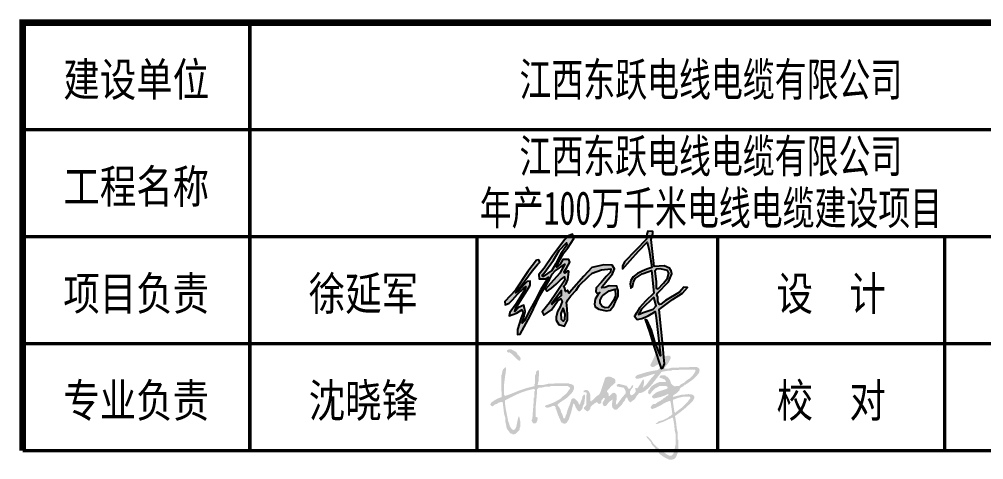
# Model space of a CAD drawing. Extents: x 7651907 to 8255021, y -2490714 to -1144618.
# Drawn here: x 7887392 to 7894608, y -2199228 to -2195935 of the extents above; entities that cross this region are included whole.
import ezdxf
from ezdxf.enums import TextEntityAlignment as Align

# ---------------------------------------------------------------- set-up
doc = ezdxf.new("R2010")
doc.units = 0
doc.header["$LTSCALE"] = 1000
for name, color, linetype in [('0_0_0', 3, 'CONTINUOUS'), ('图框', 4, 'CONTINUOUS'), ('图框文字', 7, 'CONTINUOUS'), ('辅助水', 52, 'CONTINUOUS')]:
    doc.layers.add(name, color=color, linetype=linetype)
doc.styles.add('宋体', font='', dxfattribs={"width": 0.8})
doc.styles.get('宋体').set_extended_font_data('SimSun')

# ---------------------------------------------------------------- blocks, each defined once
blk = doc.blocks.new('新块265985658514')
at = {"layer": '0_0_0'}
h = blk.add_hatch(color=256, dxfattribs=at)
h.paths.add_polyline_path([(91018.2, 35337.3), (91030.9, 35365.4), (91084, 35400.6), (91134, 35418.9), (91153.7, 35424.5), (91155.8, 35402), (91170.6, 35255.3), (91107.9, 35196.9), (91062.2, 35147), (91042.3, 35112.2), (91026.4, 35083.9), (91045.8, 35060), (91080.1, 35066), (91128.9, 35087.8), (91139.8, 35093.8), (91171.2, 35112.7), (91181.1, 35119.7), (91187.6, 35072.4), (91219.9, 34786.4), (91180.6, 34884.8), (91153.8, 34980.2), (91120.5, 35051.8), (91104.5, 35060.3), (91138.9, 34967.7), (91170.2, 34858.8), (91224.5, 34693.7), (91237.4, 34698.7), (91249.8, 34727.5), (91244.8, 34778.3), (91236.9, 34864.3), (91211.5, 35134), (91310.6, 35207.9), (91384.2, 35256.1), (91422.5, 35298.4), (91395.1, 35301.9), (91361.3, 35263.6), (91258.4, 35202.5), (91223.5, 35175.1), (91212.6, 35170.6), (91199.7, 35194.5), (91200.7, 35225.8), (91193.7, 35244.7), (91198.7, 35256.6), (91280.2, 35342.1), (91304.5, 35400.9), (91299.1, 35422.8), (91286.6, 35444.2), (91247.8, 35459.6), (91172.2, 35454.6), (91151.3, 35658.2), (91161.8, 35699.5), (91163.3, 35717.4), (91125.4, 35720.8), (91119, 35697.5), (91115, 35659.2), (90951.8, 35489.5), (90935, 35457.6), (90937, 35436.3), (90994.2, 35500.6), (91056.4, 35571.3), (91121.4, 35637.8), (91136.4, 35576.3), (91154.3, 35449.2), (91117.5, 35436.6), (91083.7, 35421.9), (91048.5, 35402.5), (91016.5, 35379.3), (90999.6, 35351.4), (90993.2, 35323.6), (90999.2, 35293), (91010.1, 35303.5)])
h.paths.add_polyline_path([(91178.8, 35419.7), (91190.9, 35436.4), (91218.5, 35438), (91272.5, 35425.2), (91282.9, 35406.5), (91272.8, 35368.5), (91243.3, 35330.4), (91202.1, 35288.9), (91188.9, 35294.3), (91187.4, 35343.6)], flags=16)
h.paths.add_polyline_path([(91170.3, 35226.5), (91187.6, 35162.1), (91164.3, 35135.3), (91089.9, 35110.7), (91055.3, 35095.6), (91079.1, 35136.2)], flags=16)
h = blk.add_hatch(color=256, dxfattribs=at)
h.paths.add_polyline_path([(90588.5, 35278), (90611.8, 35312.4), (90681.5, 35380.2), (90709.1, 35405.9), (90778.2, 35431.6), (90849.7, 35437.7), (90847.3, 35414.4), (90814.3, 35379.6), (90776.3, 35335), (90738.4, 35295.2), (90736, 35268.3), (90748.8, 35253.7), (90765.9, 35261.6), (90748.8, 35239.6), (90731.7, 35211.5), (90726.8, 35173.6), (90731.1, 35153.4), (90759.2, 35136.3), (90814.9, 35123.9), (90844.3, 35129.4), (90872.4, 35164.9), (90884.6, 35193.6), (90904.8, 35233.9), (90904.2, 35274.9), (90896.2, 35296.3), (90892.6, 35309.7), (90836.9, 35312.2), (90803.3, 35298.7), (90782.5, 35295.7), (90784.3, 35306.7), (90799.6, 35324.4), (90862, 35401.8), (90876.7, 35439.1), (90858.3, 35466), (90795.9, 35469), (90707.3, 35448.2), (90646.1, 35382.8), (90554.9, 35279.3), (90535.9, 35256.1), (90523.7, 35278.1), (90509.6, 35268.3), (90503.5, 35294.6), (90494.9, 35305.6), (90511.4, 35323.9), (90527.9, 35359.4), (90534.7, 35415), (90530.4, 35424.2), (90501, 35404.6), (90498.6, 35415), (90518.2, 35444.3), (90541.9, 35488.6), (90534, 35508.8), (90489.3, 35507.6), (90469.7, 35472.7), (90442.2, 35450.1), (90457.5, 35484.3), (90496, 35558.3), (90527.8, 35594.4), (90570.7, 35665.3), (90560.9, 35698.3), (90532.1, 35686.1), (90503.4, 35657.9), (90449.6, 35586.4), (90412.9, 35536.3), (90349.9, 35444), (90310.7, 35396.9), (90312.6, 35364.5), (90359.7, 35363.3), (90381.7, 35375.5), (90324.8, 35283.4), (90282.3, 35202.4), (90233.3, 35110.9), (90202.5, 35048.7), (90185.8, 35030.8), (90194.5, 35063.7), (90208.8, 35120.1), (90198.4, 35165.8), (90157.1, 35149), (90129.4, 35119.8), (90136.2, 35142.2), (90223.6, 35279), (90245.2, 35316.8), (90246.4, 35345.1), (90221.8, 35343.9), (90200.7, 35319.8), (90166.4, 35280.8), (90134.5, 35259.1), (90176.6, 35310.8), (90261.3, 35423.3), (90299.1, 35469.9), (90316.5, 35489), (90309.2, 35504.3), (90293, 35503), (90227.1, 35417.3), (90135.8, 35279.5), (90055.5, 35194.4), (90056.9, 35168.8), (90087.3, 35181.3), (90113.6, 35206.9), (90150.3, 35247.7), (90192.5, 35289.2), (90211.9, 35305.1), (90202.2, 35278.8), (90141.3, 35177.1), (90092.1, 35111.9), (90088.7, 35087), (90142.6, 35107.1), (90183.5, 35131.3), (90192.5, 35109.8), (90177.9, 35072.5), (90150.9, 34985.3), (90151.6, 34947.3), (90171, 34950.8), (90245.8, 35085.6), (90317, 35237.8), (90389.1, 35357.7), (90409.2, 35397.2), (90432.1, 35423.4), (90505.4, 35472.6), (90467.4, 35405.5), (90396.1, 35328), (90360.8, 35286.5), (90371.2, 35271.3), (90403.7, 35294.1), (90439, 35324.5), (90471.5, 35356.4), (90503.3, 35377.1), (90504, 35353.6), (90390.5, 35182.7), (90335.9, 35116.8), (90348.3, 35091.9), (90403.7, 35132.1), (90450.8, 35195.7), (90475.7, 35213), (90484, 35194.3), (90470.8, 35154.9), (90450.8, 35120.3), (90440.4, 35076), (90439, 35054.6), (90459.1, 35022.8), (90501.3, 35008.2), (90523.4, 35053.2), (90524.8, 35099.5), (90520.7, 35170.1), (90515.8, 35184.6), (90526.9, 35206.8), (90548.3, 35235.1)])
h.paths.add_polyline_path([(90478.6, 35239.6), (90454, 35217.6), (90410.7, 35173.8), (90409.3, 35172.4), (90404.1, 35177.6), (90430.4, 35208), (90480.6, 35275)], flags=16)
h.paths.add_polyline_path([(90493.3, 35147.1), (90506.3, 35098), (90504.3, 35062.9), (90493.3, 35047.8), (90478.2, 35061.2), (90474.4, 35104.7)], flags=16)
h.paths.add_polyline_path([(90342.9, 35380.2), (90335.7, 35385.6), (90342.7, 35398.7), (90347.3, 35403.8), (90418.6, 35501.9), (90462.9, 35575.8), (90517.4, 35632.1), (90520.4, 35616.1), (90473.6, 35549.9), (90434, 35472.5), (90407.4, 35424.6)], flags=16)
h.paths.add_polyline_path([(90770.1, 35202.6), (90783.1, 35233.9), (90788.1, 35238), (90835.6, 35274.7), (90881.4, 35286.1), (90883, 35237.4), (90869.1, 35200.4), (90844.7, 35162.8), (90831.1, 35150.2), (90807.1, 35147), (90783.1, 35157.4), (90767.9, 35178.3)], flags=16)
for points in [[(90937, 35436.3), (90994.2, 35500.6), (91056.4, 35571.3), (91121.4, 35637.8), (91136.4, 35576.3), (91154.3, 35449.2), (91117.5, 35436.6), (91083.7, 35421.9), (91048.5, 35402.5), (91016.5, 35379.3), (90999.6, 35351.4), (90993.2, 35323.6), (90999.2, 35293), (91010.1, 35303.5), (91018.2, 35337.3), (91030.9, 35365.4), (91084, 35400.6), (91134, 35418.9), (91153.7, 35424.5), (91155.8, 35402), (91170.6, 35255.3), (91107.9, 35196.9), (91062.2, 35147), (91042.3, 35112.2), (91026.4, 35083.9), (91045.8, 35060), (91080.1, 35066), (91128.9, 35087.8), (91139.8, 35093.8), (91171.2, 35112.7), (91181.1, 35119.7), (91187.6, 35072.4), (91219.9, 34786.4), (91180.6, 34884.8), (91153.8, 34980.2), (91120.5, 35051.8), (91104.5, 35060.3), (91138.9, 34967.7), (91170.2, 34858.8), (91224.5, 34693.7), (91237.4, 34698.7), (91249.8, 34727.5), (91244.8, 34778.3), (91236.9, 34864.3), (91211.5, 35134), (91310.6, 35207.9), (91384.2, 35256.1), (91422.5, 35298.4), (91395.1, 35301.9), (91361.3, 35263.6), (91258.4, 35202.5), (91223.5, 35175.1), (91212.6, 35170.6), (91199.7, 35194.5), (91200.7, 35225.8), (91193.7, 35244.7), (91198.7, 35256.6), (91280.2, 35342.1), (91304.5, 35400.9), (91299.1, 35422.8), (91286.6, 35444.2), (91247.8, 35459.6), (91172.2, 35454.6), (91151.3, 35658.2), (91161.8, 35699.5), (91163.3, 35717.4), (91125.4, 35720.8), (91119, 35697.5), (91115, 35659.2), (90951.8, 35489.5), (90935, 35457.6), (90937, 35436.3)], [(90293, 35503), (90227.1, 35417.3), (90135.8, 35279.5), (90055.5, 35194.4), (90056.9, 35168.8), (90087.3, 35181.3), (90113.6, 35206.9), (90150.3, 35247.7), (90192.5, 35289.2), (90211.9, 35305.1), (90202.2, 35278.8), (90141.3, 35177.1), (90092.1, 35111.9), (90088.7, 35087), (90142.6, 35107.1), (90183.5, 35131.3), (90192.5, 35109.8), (90177.9, 35072.5), (90150.9, 34985.3), (90151.6, 34947.3), (90171, 34950.8), (90245.8, 35085.6), (90317, 35237.8), (90389.1, 35357.7), (90409.2, 35397.2), (90432.1, 35423.4), (90505.4, 35472.6), (90467.4, 35405.5), (90396.1, 35328), (90360.8, 35286.5), (90371.2, 35271.3), (90403.7, 35294.1), (90439, 35324.5), (90471.5, 35356.4), (90503.3, 35377.1), (90504, 35353.6), (90390.5, 35182.7), (90335.9, 35116.8), (90348.3, 35091.9), (90403.7, 35132.1), (90450.8, 35195.7), (90475.7, 35213), (90484, 35194.3), (90470.8, 35154.9), (90450.8, 35120.3), (90440.4, 35076), (90439, 35054.6), (90459.1, 35022.8), (90501.3, 35008.2), (90523.4, 35053.2), (90524.8, 35099.5), (90520.7, 35170.1), (90515.8, 35184.6), (90526.9, 35206.8), (90548.3, 35235.1), (90588.5, 35278), (90611.8, 35312.4), (90681.5, 35380.2), (90709.1, 35405.9), (90778.2, 35431.6), (90849.7, 35437.7), (90847.3, 35414.4), (90814.3, 35379.6), (90776.3, 35335), (90738.4, 35295.2), (90736, 35268.3), (90748.8, 35253.7), (90765.9, 35261.6), (90748.8, 35239.6), (90731.7, 35211.5), (90726.8, 35173.6), (90731.1, 35153.4), (90759.2, 35136.3), (90814.9, 35123.9), (90844.3, 35129.4), (90872.4, 35164.9), (90884.6, 35193.6), (90904.8, 35233.9), (90904.2, 35274.9), (90896.2, 35296.3), (90892.6, 35309.7), (90836.9, 35312.2), (90803.3, 35298.7), (90782.5, 35295.7), (90784.3, 35306.7), (90799.6, 35324.4), (90862, 35401.8), (90876.7, 35439.1), (90858.3, 35466), (90795.9, 35469), (90707.3, 35448.2), (90646.1, 35382.8), (90554.9, 35279.3), (90535.9, 35256.1), (90523.7, 35278.1), (90509.6, 35268.3), (90503.5, 35294.6), (90494.9, 35305.6), (90511.4, 35323.9), (90527.9, 35359.4), (90534.7, 35415), (90530.4, 35424.2), (90501, 35404.6), (90498.6, 35415), (90518.2, 35444.3), (90541.9, 35488.6), (90534, 35508.8), (90489.3, 35507.6), (90469.7, 35472.7), (90442.2, 35450.1), (90457.5, 35484.3), (90496, 35558.3), (90527.8, 35594.4), (90570.7, 35665.3), (90560.9, 35698.3), (90532.1, 35686.1), (90503.4, 35657.9), (90449.6, 35586.4), (90412.9, 35536.3), (90349.9, 35444), (90310.7, 35396.9), (90312.6, 35364.5), (90359.7, 35363.3), (90381.7, 35375.5), (90324.8, 35283.4), (90282.3, 35202.4), (90233.3, 35110.9), (90202.5, 35048.7), (90185.8, 35030.8), (90194.5, 35063.7), (90208.8, 35120.1), (90198.4, 35165.8), (90157.1, 35149), (90129.4, 35119.8), (90136.2, 35142.2), (90223.6, 35279), (90245.2, 35316.8), (90246.4, 35345.1), (90221.8, 35343.9), (90200.7, 35319.8), (90166.4, 35280.8), (90134.5, 35259.1), (90176.6, 35310.8), (90261.3, 35423.3), (90299.1, 35469.9), (90316.5, 35489), (90309.2, 35504.3), (90293, 35503)], [(90347.3, 35403.8), (90418.6, 35501.9), (90462.9, 35575.8), (90517.4, 35632.1), (90520.4, 35616.1), (90473.6, 35549.9), (90434, 35472.5), (90407.4, 35424.6), (90342.9, 35380.2), (90335.7, 35385.6), (90342.7, 35398.7), (90347.3, 35403.8)], [(91202.1, 35288.9), (91243.3, 35330.4), (91272.8, 35368.5), (91282.9, 35406.5), (91272.5, 35425.2), (91218.5, 35438), (91190.9, 35436.4), (91178.8, 35419.7), (91187.4, 35343.6), (91188.9, 35294.3), (91202.1, 35288.9)], [(90410.7, 35173.8), (90454, 35217.6), (90478.6, 35239.6), (90480.6, 35275), (90430.4, 35208), (90404.1, 35177.6), (90409.3, 35172.4), (90410.7, 35173.8)], [(90788.1, 35238), (90835.6, 35274.7), (90881.4, 35286.1), (90883, 35237.4), (90869.1, 35200.4), (90844.7, 35162.8), (90831.1, 35150.2), (90807.1, 35147), (90783.1, 35157.4), (90767.9, 35178.3), (90770.1, 35202.6), (90783.1, 35233.9), (90788.1, 35238)], [(91170.3, 35226.5), (91079.1, 35136.2), (91055.3, 35095.6), (91089.9, 35110.7), (91164.3, 35135.3), (91187.6, 35162.1), (91170.3, 35226.5)], [(90493.3, 35147.1), (90474.4, 35104.7), (90478.2, 35061.2), (90493.3, 35047.8), (90504.3, 35062.9), (90506.3, 35098), (90493.3, 35147.1)]]:
    blk.add_lwpolyline(points, dxfattribs=at)
blk = doc.blocks.new('65da65sd56ad56asd56')
at = {"layer": '0_0_0'}
h = blk.add_hatch(color=256, dxfattribs=at)
h.paths.add_polyline_path([(8438448.7, -738542.4), (8438449, -738539.7), (8438449.7, -738534.4), (8438452.3, -738513.1), (8438453.7, -738502.4), (8438456.3, -738481.1), (8438460.9, -738456), (8438462.2, -738443.2), (8438463, -738417.7), (8438461.5, -738414.7), (8438457.2, -738413.8), (8438454.7, -738416), (8438442.8, -738427.8), (8438438.2, -738436.4), (8438434.7, -738452.7), (8438434, -738461.8), (8438432.5, -738466.5), (8438428, -738474.4), (8438428, -738522.4), (8438428, -738546.4), (8438428, -738594.4), (8438429.3, -738594.4), (8438431.3, -738594.4), (8438431.3, -738611.1), (8438431.3, -738619.4), (8438431.3, -738636.1), (8438399.1, -738648.8), (8438383.5, -738657), (8438354.6, -738676.1), (8438353.1, -738680.1), (8438351.5, -738682.1), (8438348, -738684.4), (8438346.4, -738691.1), (8438347.3, -738695.6), (8438351.3, -738701.1), (8438357.1, -738704.5), (8438361.6, -738705), (8438368, -738702.8), (8438377, -738694.6), (8438382.9, -738691.3), (8438394.6, -738687.8), (8438409, -738678.6), (8438417.7, -738675.3), (8438434.7, -738672.8), (8438436, -738673.5), (8438437.8, -738672.6), (8438438, -738671.1), (8438438.7, -738676.4), (8438439, -738679.1), (8438439.7, -738684.4), (8438442.3, -738705.8), (8438443.7, -738716.4), (8438446.3, -738737.8), (8438448.5, -738759.5), (8438450.9, -738770.5), (8438458, -738791.1), (8438457.9, -738814), (8438459.3, -738825.6), (8438464.7, -738847.8), (8438467.6, -738866.4), (8438471.7, -738876.1), (8438483, -738891.1), (8438489.5, -738899.9), (8438493.2, -738904), (8438501.3, -738911.2), (8438504.9, -738908.8), (8438509.9, -738910.5), (8438511.3, -738914.5), (8438522.2, -738915.3), (8438528.2, -738914.1), (8438538, -738909.5), (8438549, -738898.5), (8438554.4, -738892.8), (8438564.7, -738881.1), (8438564.3, -738871.4), (8438565.9, -738865.9), (8438571.4, -738857.8), (8438571.4, -738845.1), (8438571.4, -738838.8), (8438571.4, -738826.1), (8438570.7, -738822.8), (8438570.4, -738821.1), (8438569.7, -738817.8), (8438567.7, -738807.8), (8438566.7, -738802.8), (8438564.7, -738792.8), (8438564, -738789.5), (8438563.7, -738787.8), (8438563, -738784.5), (8438560.3, -738784.5), (8438559, -738784.5), (8438556.3, -738784.5), (8438553.7, -738795.1), (8438552.3, -738800.5), (8438549.7, -738811.1), (8438547, -738824.5), (8438545.7, -738831.1), (8438543, -738844.5), (8438540.1, -738858.5), (8438537.3, -738865.6), (8438529.7, -738877.8), (8438523.4, -738881.6), (8438518.2, -738882.1), (8438511.3, -738879.5), (8438497.4, -738864.4), (8438491.8, -738854.3), (8438486.3, -738834.5), (8438481.4, -738821.5), (8438479.3, -738814.7), (8438476.3, -738801.1), (8438472.3, -738781.1), (8438470.3, -738771.1), (8438466.3, -738751.1), (8438459.6, -738715.4), (8438457.2, -738697.3), (8438454.7, -738661.1), (8438456.1, -738661.3), (8438457.3, -738660.7), (8438458, -738659.4), (8438484.7, -738646.1), (8438498, -738639.4), (8438524.7, -738626.1), (8438565, -738607.7), (8438585.8, -738599.6), (8438628, -738586.1), (8438644, -738582.1), (8438652, -738580.1), (8438668, -738576.1), (8438672.8, -738576.1), (8438676.2, -738578.3), (8438678, -738582.7), (8438680.3, -738587), (8438678.9, -738592), (8438674.7, -738594.4), (8438674.7, -738613.1), (8438674.7, -738622.4), (8438674.7, -738641.1), (8438673.4, -738641.1), (8438671.4, -738641.1), (8438671.4, -738647.1), (8438671.4, -738650.1), (8438671.4, -738656.1), (8438670.7, -738664.8), (8438670.4, -738669.1), (8438669.7, -738677.8), (8438667, -738712.4), (8438665.7, -738729.8), (8438663, -738764.5), (8438662.4, -738773.1), (8438662, -738777.5), (8438661.4, -738786.1), (8438661.4, -738792.1), (8438661.4, -738795.1), (8438661.4, -738801.1), (8438656.1, -738807.2), (8438655.6, -738814.3), (8438659.7, -738821.1), (8438662.7, -738827.1), (8438664.8, -738829.9), (8438669.7, -738834.5), (8438677.2, -738834.2), (8438681, -738833.5), (8438688, -738831.1), (8438696.2, -738816.6), (8438698.7, -738807.8), (8438699.7, -738791.1), (8438694.1, -738787.8), (8438691, -738786.4), (8438684.7, -738784.5), (8438684.7, -738749.8), (8438684.7, -738732.4), (8438684.7, -738697.8), (8438686, -738697.8), (8438688, -738697.8), (8438688, -738691.8), (8438688, -738688.8), (8438688, -738682.8), (8438688.7, -738675.4), (8438689, -738671.8), (8438689.7, -738664.4), (8438692.4, -738635.1), (8438693.7, -738620.4), (8438696.4, -738591.1), (8438694.8, -738583.6), (8438696.2, -738578.3), (8438701.4, -738572.7), (8438703.4, -738570.7), (8438704.4, -738569.7), (8438706.4, -738567.7), (8438728.7, -738566), (8438739.9, -738564), (8438761.4, -738557.7), (8438774.7, -738557.7), (8438781.4, -738557.7), (8438794.7, -738557.7), (8438794.7, -738556.4), (8438794.7, -738554.4), (8438846.7, -738554.4), (8438872.8, -738554.4), (8438924.8, -738554.4), (8438931.7, -738558.7), (8438935.1, -738561), (8438941.4, -738566.1), (8438941.9, -738573.2), (8438940.1, -738577.9), (8438934.8, -738582.7), (8438920.4, -738603.8), (8438911.4, -738613.6), (8438891.4, -738629.4), (8438881.8, -738637.8), (8438877.1, -738642.1), (8438868.1, -738651.1), (8438830.9, -738671.9), (8438811.3, -738681), (8438771.4, -738696.1), (8438763.8, -738697.8), (8438759.8, -738700.2), (8438754.7, -738706.1), (8438758.1, -738709.4), (8438759.7, -738711.1), (8438763.1, -738714.4), (8438777.2, -738715.2), (8438784.7, -738714.1), (8438798.1, -738709.4), (8438808.9, -738703.7), (8438815.8, -738702.2), (8438828.1, -738702.8), (8438829.9, -738706.6), (8438831.4, -738708.5), (8438834.7, -738711.1), (8438834.2, -738719.3), (8438835.4, -738724.1), (8438839.7, -738731.1), (8438845.1, -738747.1), (8438847.7, -738755.1), (8438853.1, -738771.1), (8438862.9, -738793.9), (8438867.9, -738805.2), (8438878.1, -738827.8), (8438882.5, -738827), (8438886.1, -738828.8), (8438888.1, -738832.8), (8438898.4, -738835.5), (8438904.8, -738835.1), (8438914.8, -738831.1), (8438929.3, -738810.4), (8438935.3, -738798.6), (8438943.1, -738774.5), (8438945.8, -738766.5), (8438947.1, -738762.5), (8438949.8, -738754.5), (8438955.8, -738730.4), (8438958.8, -738718.4), (8438964.8, -738694.4), (8438965.4, -738691.8), (8438965.8, -738690.4), (8438966.4, -738687.8), (8438970.5, -738686.5), (8438974, -738687.7), (8438976.4, -738691.1), (8438984.3, -738712.4), (8438989.9, -738722.7), (8439003.1, -738741.1), (8439010.9, -738743.3), (8439016.4, -738742.4), (8439023.1, -738737.8), (8439027.4, -738732.2), (8439029.8, -738729.5), (8439034.8, -738724.4), (8439037.4, -738709.1), (8439040.3, -738701.2), (8439048.1, -738687.8), (8439052, -738662.6), (8439053.3, -738649.9), (8439054.8, -738624.4), (8439052.4, -738620.9), (8439050.4, -738619.4), (8439046.5, -738617.8), (8439042.1, -738623.4), (8439039.8, -738626.1), (8439034.8, -738631.1), (8439033.2, -738645.6), (8439031.1, -738653), (8439024.8, -738666.1), (8439021.5, -738676.1), (8439019.8, -738681.1), (8439016.5, -738691.1), (8439013.1, -738692.5), (8439009.6, -738691.1), (8439008.1, -738687.8), (8439002.1, -738673.2), (8438996.9, -738666.2), (8438984.8, -738656.1), (8438981.4, -738652.8), (8438979.8, -738651.1), (8438976.4, -738647.8), (8438968.6, -738645.6), (8438963.1, -738646.5), (8438956.4, -738651.1), (8438955.1, -738652.4), (8438953.1, -738654.4), (8438947.8, -738670.4), (8438945.1, -738678.4), (8438939.8, -738694.4), (8438928, -738722.4), (8438923, -738736.9), (8438914.8, -738766.1), (8438909.6, -738777), (8438907.6, -738782.8), (8438904.8, -738794.5), (8438899.4, -738795.5), (8438895.7, -738794.6), (8438891.4, -738791.1), (8438887.8, -738774.4), (8438884.7, -738766.1), (8438876.4, -738751.1), (8438870.8, -738729.5), (8438865.4, -738718.6), (8438851.4, -738701.1), (8438849.9, -738695.1), (8438850.9, -738690.9), (8438854.7, -738686.1), (8438861.1, -738682.9), (8438864.1, -738680.3), (8438868.1, -738674.4), (8438872.5, -738675.2), (8438876.1, -738673.4), (8438878.1, -738669.4), (8438906.4, -738652), (8438919.8, -738641.4), (8438943.1, -738617.8), (8438957.2, -738604.1), (8438963.2, -738595.5), (8438971.4, -738577.7), (8438972.3, -738565.7), (8438971.6, -738559.3), (8438968.1, -738547.7), (8438960.1, -738543.8), (8438956.1, -738541.8), (8438948.1, -738537.7), (8438943, -738539.8), (8438938.3, -738538.6), (8438934.8, -738534.4), (8438890.8, -738534.4), (8438868.8, -738534.4), (8438824.7, -738534.4), (8438824.7, -738535.7), (8438824.7, -738537.7), (8438806.1, -738537.7), (8438796.7, -738537.7), (8438778.1, -738537.7), (8438749.3, -738544.8), (8438734.3, -738546.9), (8438704.7, -738547.7), (8438701.4, -738545.4), (8438700.7, -738541), (8438703, -738537.7), (8438703.1, -738528.2), (8438704.2, -738523.1), (8438708, -738514.4), (8438708, -738501.1), (8438708, -738494.4), (8438708, -738481.1), (8438709.4, -738481.1), (8438711.4, -738481.1), (8438711.4, -738465.1), (8438711.4, -738457.1), (8438711.4, -738441), (8438706.3, -738436.7), (8438700.5, -738436.1), (8438694.7, -738439.4), (8438692.4, -738444.4), (8438688, -738447.7), (8438688.3, -738458.7), (8438686.8, -738464.8), (8438681.4, -738474.4), (8438681.4, -738498.4), (8438681.4, -738510.4), (8438681.4, -738534.4), (8438676.6, -738541), (8438675.7, -738546.6), (8438678, -738554.4), (8438654, -738560.4), (8438642, -738563.4), (8438618, -738569.4), (8438598, -738576.1), (8438588, -738579.4), (8438568, -738586.1), (8438537.4, -738598.2), (8438522, -738604.2), (8438491.3, -738616.1), (8438477.3, -738620.8), (8438470.3, -738623.1), (8438456.3, -738627.8), (8438454.3, -738628.4), (8438453.3, -738628.8), (8438451.3, -738629.4), (8438453.6, -738625.1), (8438452.2, -738620.2), (8438448, -738617.8), (8438448, -738589.7), (8438448, -738575.7), (8438448, -738547.7)])
h.paths.add_polyline_path([(8438545.9, -738308.4), (8438540.9, -738302.3), (8438529.7, -738294.3), (8438519.5, -738289.3), (8438514.5, -738286.7), (8438504.7, -738281), (8438493.5, -738278.9), (8438486.8, -738279.7), (8438476.3, -738284.3), (8438472, -738287), (8438470.3, -738291), (8438471.3, -738296), (8438474.7, -738299.3), (8438476.3, -738301), (8438479.7, -738304.3), (8438486.2, -738302.5), (8438491, -738303.5), (8438496.3, -738307.7), (8438498.9, -738310.6), (8438500.9, -738311.8), (8438504.7, -738312.7), (8438520.7, -738328.7), (8438528.7, -738336.7), (8438544.7, -738352.7), (8438546.7, -738354.5), (8438548.7, -738355), (8438551.3, -738354.4), (8438551.3, -738357), (8438551.3, -738358.4), (8438551.3, -738361), (8438553.9, -738359.5), (8438557.7, -738361.4), (8438558, -738364.4), (8438563.4, -738365.4), (8438567.1, -738364.5), (8438571.4, -738361), (8438572, -738350.3), (8438571.3, -738344.6), (8438568, -738334.4), (8438565.3, -738333), (8438564, -738332.4), (8438561.3, -738331), (8438561.3, -738328.4), (8438561.3, -738327), (8438561.3, -738324.4), (8438557.2, -738324.8), (8438554.4, -738323.9), (8438551.3, -738321)])
h.paths.add_polyline_path([(8439193.2, -738644.4), (8439197.2, -738644.4), (8439199.2, -738644.4), (8439203.2, -738644.4), (8439198.8, -738657.1), (8439195.7, -738663.4), (8439188.2, -738674.4), (8439186.3, -738684.4), (8439187.1, -738690.3), (8439191.5, -738699.4), (8439193.5, -738701.4), (8439194.5, -738702.4), (8439196.5, -738704.4), (8439204.1, -738704.9), (8439208.5, -738703.7), (8439214.8, -738699.4), (8439229.1, -738679.5), (8439238.2, -738670.3), (8439258.2, -738656.1), (8439260.2, -738656.6), (8439261.2, -738659.5), (8439259.8, -738661.1), (8439257.2, -738682.3), (8439256.9, -738693.1), (8439258.2, -738714.4), (8439264.8, -738721.1), (8439268.2, -738724.4), (8439274.8, -738731.1), (8439283.6, -738731.9), (8439288.4, -738731.1), (8439296.5, -738727.8), (8439309.9, -738714.4), (8439316.5, -738707.8), (8439329.9, -738694.4), (8439336.8, -738681.4), (8439341.3, -738675.2), (8439351.5, -738664.4), (8439354.9, -738654.5), (8439357.3, -738649.7), (8439363.2, -738641.1), (8439366.5, -738639.7), (8439370.1, -738641.1), (8439371.5, -738644.4), (8439376.4, -738657.6), (8439380.4, -738664.1), (8439389.9, -738674.4), (8439394.8, -738675.6), (8439399, -738673.8), (8439401.5, -738669.4), (8439414.6, -738661.6), (8439420.8, -738656.8), (8439431.5, -738646.1), (8439438.4, -738632.4), (8439442.9, -738625.8), (8439453.2, -738614.4), (8439455.3, -738612.7), (8439455.9, -738610.3), (8439454.9, -738607.8), (8439475.1, -738604.7), (8439485.4, -738601.1), (8439503.2, -738591.1), (8439530, -738568.7), (8439542.5, -738556.2), (8439564.9, -738529.4), (8439590.1, -738496.6), (8439602.8, -738480.3), (8439628.3, -738447.7), (8439632.3, -738447), (8439634.3, -738446.7), (8439638.3, -738446), (8439654.3, -738443.4), (8439662.3, -738442), (8439678.3, -738439.4), (8439690.4, -738440.1), (8439697, -738439), (8439708.3, -738434.4), (8439728.3, -738434.4), (8439738.3, -738434.4), (8439758.3, -738434.4), (8439758.3, -738433), (8439758.3, -738431), (8439804.3, -738431), (8439827.3, -738431), (8439873.3, -738431), (8439878.9, -738433.2), (8439881.6, -738438.6), (8439880, -738444.4), (8439865.7, -738467.9), (8439856.7, -738478.9), (8439836.6, -738497.7), (8439818.7, -738509.2), (8439810.1, -738516), (8439795, -738531.1), (8439790.6, -738530.3), (8439787, -738532.1), (8439785, -738536.1), (8439773.1, -738541.4), (8439767.5, -738545.3), (8439758.3, -738554.4), (8439744.9, -738554.3), (8439738.2, -738554.6), (8439724.9, -738556.1), (8439712.9, -738549.4), (8439707.2, -738544.8), (8439698.3, -738534.4), (8439691.5, -738513.4), (8439685.8, -738503), (8439671.6, -738486.1), (8439664, -738483.1), (8439660.3, -738480.5), (8439654.9, -738474.4), (8439642.3, -738474.4), (8439635.9, -738474.4), (8439623.3, -738474.4), (8439616.2, -738478.4), (8439613, -738483), (8439611.6, -738491.1), (8439627.9, -738496.3), (8439635.9, -738499.3), (8439651.6, -738506.1), (8439655.4, -738511.8), (8439657.1, -738514.8), (8439659.9, -738521.1), (8439658.6, -738521.8), (8439658.1, -738522.9), (8439658.3, -738524.4), (8439639.6, -738524.4), (8439630.3, -738524.4), (8439611.6, -738524.4), (8439597.8, -738529.4), (8439591.1, -738532.4), (8439578.2, -738539.4), (8439561.8, -738548.8), (8439554, -738555.1), (8439541.6, -738569.4), (8439538.4, -738577.9), (8439535.3, -738582.1), (8439528.2, -738587.7), (8439528.2, -738594.4), (8439527.8, -738597.8), (8439526.6, -738604.4), (8439529.4, -738609.3), (8439531.6, -738614.4), (8439537.1, -738615.8), (8439541.7, -738614.1), (8439544.9, -738609.4), (8439557.7, -738593.1), (8439564.8, -738585.3), (8439579.9, -738571.1), (8439593, -738565.4), (8439599.4, -738562), (8439611.6, -738554.4), (8439631.6, -738554.4), (8439641.6, -738554.4), (8439661.6, -738554.4), (8439667.6, -738558.1), (8439670.4, -738561.3), (8439673.3, -738567.7), (8439669.8, -738572.3), (8439667.1, -738574.3), (8439661.6, -738576.1), (8439645.6, -738581.4), (8439637.6, -738584.1), (8439621.6, -738589.4), (8439595.7, -738598.6), (8439583.1, -738605.6), (8439561.6, -738622.8), (8439556.8, -738628.3), (8439556.2, -738634.7), (8439559.9, -738641.1), (8439564.5, -738645.4), (8439568.6, -738646.8), (8439574.9, -738646.1), (8439608.8, -738638.8), (8439625.6, -738634.1), (8439658.3, -738622.8), (8439664, -738618.4), (8439667.8, -738616.9), (8439674.9, -738616.1), (8439678.2, -738617.6), (8439679.6, -738621.1), (8439678.3, -738624.4), (8439667.8, -738628), (8439662.6, -738631.4), (8439654.9, -738639.4), (8439644.3, -738644.7), (8439639.2, -738648.7), (8439631.6, -738657.8), (8439627.2, -738657), (8439623.6, -738658.8), (8439621.6, -738662.8), (8439604.8, -738671.3), (8439596.6, -738676.4), (8439581.6, -738687.8), (8439568.2, -738688.1), (8439559.9, -738692.3), (8439551.6, -738702.8), (8439547.2, -738708.8), (8439546.3, -738713.9), (8439548.2, -738721.1), (8439555.2, -738725.1), (8439560.7, -738725.5), (8439568.2, -738722.8), (8439572.9, -738720.2), (8439578.2, -738719.4), (8439596.9, -738710.1), (8439606.3, -738705.4), (8439624.9, -738696.1), (8439646.5, -738682.8), (8439658, -738677.1), (8439681.6, -738667.8), (8439687, -738666.7), (8439690.7, -738667.6), (8439694.9, -738671.1), (8439700.4, -738709.1), (8439703, -738728.1), (8439708.3, -738766.1), (8439700.9, -738771.2), (8439697.4, -738774.3), (8439691.6, -738781.1), (8439687.2, -738780.4), (8439683.6, -738782.1), (8439681.6, -738786.1), (8439677.1, -738787.8), (8439674.9, -738789.3), (8439671.6, -738792.8), (8439658.3, -738799.5), (8439651.6, -738802.8), (8439638.3, -738809.5), (8439613.7, -738815.9), (8439601.4, -738822), (8439581.6, -738837.8), (8439595.3, -738836.9), (8439602.4, -738835.1), (8439614.9, -738829.5), (8439632.7, -738824.1), (8439641.5, -738820.7), (8439658.3, -738812.8), (8439678.3, -738803.4), (8439688.3, -738798.8), (8439708.3, -738789.5), (8439710.3, -738791.5), (8439711.3, -738792.5), (8439713.3, -738794.5), (8439717.3, -738818.5), (8439719.3, -738830.5), (8439723.3, -738854.5), (8439724.5, -738877.4), (8439726.2, -738888.9), (8439731.6, -738911.2), (8439731.6, -738944.5), (8439731.6, -738961.2), (8439731.6, -738994.5), (8439725.8, -739019.9), (8439722.8, -739032.6), (8439716.6, -739057.9), (8439711.8, -739065.4), (8439708.6, -739068.9), (8439701.6, -739074.5), (8439690.8, -739075.4), (8439684.7, -739074.3), (8439674.9, -739069.5), (8439666.4, -739065.2), (8439662.2, -739062.4), (8439654.9, -739056.2), (8439646.4, -739051.8), (8439642.2, -739049.1), (8439634.9, -739042.9), (8439605.2, -739021), (8439591.1, -739008.9), (8439564.9, -738982.8), (8439552, -738961.8), (8439544.2, -738951.8), (8439526.6, -738934.5), (8439522.2, -738931.9), (8439519.8, -738930.8), (8439514.9, -738929.5), (8439512.9, -738930), (8439511.9, -738932.9), (8439513.2, -738934.5), (8439527.2, -738950.5), (8439534.2, -738958.5), (8439548.2, -738974.5), (8439551.7, -738986.2), (8439555, -738992.1), (8439563.2, -739001.2), (8439584, -739024), (8439593.7, -739036.1), (8439611.6, -739061.2), (8439633.1, -739077.5), (8439644.6, -739084.9), (8439668.3, -739097.9), (8439674.2, -739098.7), (8439677.4, -739100.3), (8439681.6, -739104.5), (8439696.3, -739105), (8439703.9, -739104.3), (8439718.3, -739101.2), (8439729, -739092.6), (8439733.7, -739086.8), (8439740, -739074.5), (8439742.2, -739066.1), (8439743.9, -739062), (8439748.3, -739054.5), (8439745.7, -739048.2), (8439746.8, -739042.6), (8439751.6, -739037.8), (8439751.6, -739004.5), (8439751.6, -738987.8), (8439751.6, -738954.5), (8439750.3, -738954.5), (8439748.3, -738954.5), (8439748.3, -738934.5), (8439748.3, -738924.5), (8439748.3, -738904.5), (8439741.8, -738874.1), (8439739.5, -738858.7), (8439736.6, -738827.8), (8439733.9, -738811.8), (8439732.6, -738803.8), (8439729.9, -738787.8), (8439727.1, -738784), (8439727.9, -738779), (8439731.6, -738776.1), (8439779.2, -738740.2), (8439802.3, -738721.1), (8439846.6, -738681.1), (8439859.3, -738668.7), (8439864.7, -738660.8), (8439871.6, -738644.4), (8439873.2, -738636.3), (8439871.8, -738630.9), (8439866.6, -738624.4), (8439861.7, -738622.1), (8439858.3, -738617.8), (8439846.9, -738617.3), (8439841.2, -738616.6), (8439830, -738614.4), (8439812, -738616.4), (8439803, -738617.4), (8439785, -738619.4), (8439776.9, -738619.8), (8439772.7, -738620.5), (8439765, -738622.8), (8439746.3, -738627.4), (8439736.9, -738629.8), (8439718.3, -738634.4), (8439715.6, -738635.1), (8439714.3, -738635.4), (8439711.6, -738636.1), (8439711.6, -738631.4), (8439711.6, -738629.1), (8439711.6, -738624.4), (8439716, -738625.2), (8439719.6, -738623.4), (8439721.6, -738619.4), (8439739.1, -738608.1), (8439747.3, -738601.2), (8439761.6, -738586.1), (8439763, -738577.2), (8439765.4, -738572.5), (8439771.6, -738566.1), (8439784.4, -738558.5), (8439790.5, -738554.1), (8439801.6, -738544.4), (8439806, -738545.2), (8439809.6, -738543.4), (8439811.6, -738539.4), (8439820.2, -738535.1), (8439824.3, -738532.3), (8439831.6, -738526.1), (8439858.4, -738508.1), (8439871, -738497.6), (8439893.3, -738474.4), (8439896.5, -738468), (8439899.1, -738465), (8439905, -738461.1), (8439908.6, -738450.7), (8439910, -738445.2), (8439911.7, -738434.4), (8439908.9, -738425.7), (8439905.7, -738421.3), (8439898.3, -738416), (8439894.3, -738414), (8439892.3, -738413), (8439888.3, -738411), (8439867, -738411), (8439856.3, -738411), (8439835, -738411), (8439835, -738412.4), (8439835, -738414.4), (8439804.3, -738414.4), (8439789, -738414.4), (8439758.3, -738414.4), (8439758.3, -738415.7), (8439758.3, -738417.7), (8439735.6, -738417.7), (8439724.3, -738417.7), (8439701.6, -738417.7), (8439682.2, -738423.4), (8439671.8, -738424.8), (8439651.6, -738424.4), (8439649.5, -738422.5), (8439649, -738420.3), (8439649.9, -738417.7), (8439670.7, -738391.7), (8439679.9, -738377.4), (8439694.9, -738347.7), (8439696.4, -738341.7), (8439695.5, -738337.5), (8439691.6, -738332.7), (8439689.6, -738330.7), (8439688.6, -738329.7), (8439686.6, -738327.7), (8439675.2, -738327), (8439669.2, -738327.7), (8439658.3, -738331), (8439634, -738344.6), (8439621.2, -738350.3), (8439594.9, -738359.4), (8439599.8, -738343.2), (8439601.2, -738334.6), (8439601.6, -738317.7), (8439597.5, -738315.2), (8439595.6, -738312.4), (8439594.9, -738307.7), (8439589.6, -738306.6), (8439586.4, -738307), (8439581.6, -738309.4), (8439576.9, -738323.4), (8439574.6, -738330.4), (8439569.9, -738344.4), (8439560.6, -738363), (8439555.9, -738372.4), (8439546.6, -738391), (8439543, -738395.9), (8439543.7, -738402.1), (8439548.2, -738406), (8439550.2, -738408), (8439551.2, -738409), (8439553.2, -738411), (8439563.3, -738411.5), (8439568.6, -738410.8), (8439578.2, -738407.7), (8439578.7, -738404.4), (8439581.6, -738402.7), (8439594.9, -738396), (8439601.6, -738392.7), (8439614.9, -738386), (8439624.7, -738378.7), (8439630.2, -738375.5), (8439641.6, -738371), (8439643.2, -738375.6), (8439642, -738379.7), (8439638.3, -738382.7), (8439624.9, -738404.7), (8439617.1, -738415.2), (8439599.9, -738434.4), (8439543.2, -738444.2), (8439515, -738450.9), (8439459.9, -738467.7), (8439446.9, -738471.5), (8439440.3, -738475.8), (8439431.5, -738486.1), (8439430.7, -738492), (8439433, -738496.5), (8439438.2, -738499.4), (8439458.6, -738497.8), (8439468.8, -738495.7), (8439488.2, -738489.4), (8439497.2, -738485.8), (8439502, -738484.4), (8439511.6, -738482.7), (8439527.6, -738477.4), (8439535.6, -738474.7), (8439551.6, -738469.4), (8439559.7, -738467.2), (8439563.7, -738465.8), (8439571.6, -738462.7), (8439574.6, -738464.2), (8439575.5, -738468.5), (8439573.2, -738471.1), (8439545.8, -738501.9), (8439532.8, -738517.9), (8439508.2, -738551.1), (8439504, -738550.6), (8439501.3, -738551.5), (8439498.2, -738554.4), (8439498.7, -738558.6), (8439497.8, -738561.3), (8439494.9, -738564.4), (8439492.2, -738564.4), (8439490.9, -738564.4), (8439488.2, -738564.4), (8439493.3, -738544.8), (8439495, -738534.6), (8439496.6, -738514.4), (8439494.4, -738512.6), (8439493.8, -738510.3), (8439494.9, -738507.7), (8439490.3, -738506.1), (8439486.3, -738507.3), (8439483.2, -738511.1), (8439470.1, -738535.9), (8439462.7, -738548), (8439446.6, -738571.1), (8439440.7, -738570.3), (8439434.9, -738569.4), (8439431.3, -738570.9), (8439429.5, -738573.9), (8439429.9, -738577.7), (8439433.7, -738584.9), (8439434.5, -738589.7), (8439433.2, -738597.7), (8439423.1, -738610.2), (8439416.8, -738615.9), (8439403.2, -738624.4), (8439394.5, -738618.1), (8439390.9, -738611.8), (8439389.9, -738601.1), (8439394.3, -738589), (8439397.4, -738583.2), (8439404.9, -738572.7), (8439411.7, -738564.4), (8439414.1, -738558.5), (8439414.9, -738547.7), (8439406.9, -738548.6), (8439401.7, -738553.3), (8439399.9, -738561.1), (8439394.6, -738569), (8439390.3, -738572.5), (8439381.5, -738576.1), (8439375.4, -738566.4), (8439372.1, -738561.7), (8439364.9, -738552.7), (8439348.9, -738548.7), (8439340.9, -738546.7), (8439324.9, -738542.7), (8439312, -738539.2), (8439304, -738539.6), (8439291.5, -738544.4), (8439291.8, -738550.1), (8439293, -738553.3), (8439296.5, -738557.7), (8439299.8, -738558.4), (8439301.5, -738558.7), (8439304.9, -738559.4), (8439318.2, -738562.1), (8439324.9, -738563.4), (8439338.2, -738566.1), (8439343, -738565.9), (8439346.5, -738568.2), (8439348.2, -738572.7), (8439355.8, -738585.9), (8439358.1, -738594.2), (8439358.2, -738609.4), (8439331.4, -738640.9), (8439318.7, -738657.3), (8439294.8, -738691.1), (8439290.8, -738691.1), (8439288.8, -738691.1), (8439284.8, -738691.1), (8439286.2, -738676.3), (8439287.5, -738668.8), (8439291.5, -738654.4), (8439291.5, -738641.1), (8439291.5, -738634.4), (8439291.5, -738621.1), (8439285.3, -738612.7), (8439280.9, -738609), (8439271.5, -738604.4), (8439261.7, -738607.2), (8439256.8, -738610.3), (8439249.8, -738617.8), (8439245.8, -738621.8), (8439243.8, -738623.8), (8439239.8, -738627.8), (8439236.5, -738627.8), (8439234.8, -738627.8), (8439231.5, -738627.8), (8439232.3, -738619), (8439231.5, -738614.2), (8439228.2, -738606.1), (8439222.7, -738602.3), (8439220.3, -738599.1), (8439218.2, -738592.7), (8439241.9, -738565.9), (8439254.6, -738553.1), (8439281.5, -738529.4), (8439282.2, -738518), (8439281.5, -738512), (8439278.2, -738501.1), (8439267.5, -738495.8), (8439262.2, -738493.1), (8439251.5, -738487.7), (8439238.8, -738483.7), (8439231.2, -738483.3), (8439218.2, -738486.1), (8439209, -738489.9), (8439204.4, -738494.9), (8439201.5, -738504.4), (8439188.4, -738544.5), (8439181.8, -738564.5), (8439168.2, -738604.4), (8439160.2, -738616.7), (8439154.2, -738622.2), (8439141.5, -738629.4), (8439129.5, -738641.4), (8439123.5, -738647.4), (8439111.5, -738659.4), (8439108.6, -738662), (8439104.8, -738661.1), (8439104.8, -738663.8), (8439104.8, -738665.1), (8439104.8, -738667.8), (8439100.6, -738668.2), (8439097.9, -738667.3), (8439094.8, -738664.4), (8439094.8, -738647.1), (8439094.8, -738638.4), (8439094.8, -738621.1), (8439091.4, -738610.9), (8439089.4, -738605.8), (8439084.8, -738596.1), (8439081.5, -738592.7), (8439079.8, -738591.1), (8439076.5, -738587.7), (8439067.1, -738584.1), (8439061.2, -738583.7), (8439051.5, -738586.1), (8439049.7, -738588.2), (8439047.3, -738588.8), (8439044.8, -738587.7), (8439044.8, -738593.1), (8439044.8, -738595.7), (8439044.8, -738601.1), (8439052, -738599.1), (8439057.1, -738600.1), (8439063.1, -738604.4), (8439066, -738605), (8439067.7, -738608.4), (8439066.5, -738611.1), (8439063.8, -738644.3), (8439063.5, -738661.1), (8439064.8, -738694.4), (8439058.1, -738702.4), (8439054.8, -738706.4), (8439048.1, -738714.4), (8439046.6, -738720.4), (8439047.6, -738724.7), (8439051.5, -738729.4), (8439057.1, -738733.8), (8439059.8, -738736.1), (8439064.8, -738741.1), (8439072, -738743.1), (8439077.1, -738742.1), (8439083.1, -738737.8), (8439087.5, -738732.2), (8439089.8, -738729.5), (8439094.8, -738724.4), (8439093.3, -738718.5), (8439094.3, -738714.2), (8439098.1, -738709.4), (8439113.9, -738693.7), (8439122.8, -738686.5), (8439141.5, -738674.4), (8439148.2, -738678.8), (8439151.3, -738681.6), (8439156.5, -738687.8), (8439164.3, -738687.4), (8439168.6, -738685.8), (8439174.8, -738681.1), (8439177.4, -738664.9), (8439181.8, -738656.2)])
h.paths.add_polyline_path([(8439711.6, -738657.8), (8439741.5, -738646.1), (8439757, -738641.4), (8439788.3, -738634.4), (8439808.3, -738634.4), (8439818.3, -738634.4), (8439838.3, -738634.4), (8439841.8, -738638.7), (8439842.7, -738642.4), (8439841.6, -738647.8), (8439834.3, -738654.6), (8439831.1, -738658.8), (8439826.6, -738667.8), (8439807.3, -738687.1), (8439797.6, -738696.8), (8439778.3, -738716.1), (8439761.6, -738728.8), (8439753.3, -738735.1), (8439736.6, -738747.8), (8439733.6, -738751.6), (8439729.5, -738752.7), (8439724.9, -738751.1), (8439725.1, -738749.6), (8439724.6, -738748.5), (8439723.3, -738747.8), (8439720.6, -738729.1), (8439719.3, -738719.8), (8439716.6, -738701.1), (8439714.1, -738683.8), (8439713.1, -738675.2)], flags=16)
at = {"layer": '图框', "ltscale": 0.1}
blk.add_line((8436546.5, -738237.1), (8438246.5, -738237.1), dxfattribs=at)
at = {"layer": '图框', "ltscale": 0.1, "flags": 128}
for points, const_width in [([(8434846.5, -739037.1), (8434846.5, -735837.1), (8463446.5, -735837.1)], 50), ([(8434846.5, -739037.1), (8434846.5, -735837.1), (8450346.5, -735837.1)], 50), ([(8436546.5, -735837.1), (8436546.5, -739037.1)], 25), ([(8434846.5, -736637.1), (8450346.5, -736637.1)], 25), ([(8434846.5, -737437.1), (8450346.5, -737437.1)], 25), ([(8438246.5, -737437.1), (8438246.5, -739037.1)], 25), ([(8440046.5, -737437.1), (8440046.5, -739037.1)], 25), ([(8441746.5, -737437.1), (8441746.5, -739037.1)], 25), ([(8434846.5, -738237.1), (8450346.5, -738237.1)], 25), ([(8434846.5, -739037.1), (8450346.5, -739037.1)], 25)]:
    blk.add_lwpolyline(points, dxfattribs=dict(at, const_width=const_width))
at = {"layer": '0_0_0'}
blk.add_blockref('新块265985658514', (8348398.9, -773116), dxfattribs=at)
at = {"layer": '图框文字', "ltscale": 0.1, "style": '宋体'}
for s, width, p in [('建设单位', 0.8, (8435696.5, -736387.2)), ('江西东跃电线电缆有限公司', 0.7, (8439996.5, -736387.2)), ('江西东跃电线电缆有限公司', 0.7, (8439996.5, -736959.8)), ('工程名称', 0.8, (8435696.5, -737187.2)), ('年产100万千米电线电缆建设项目', 0.7, (8439996.5, -737347.6)), ('项目负责', 0.8, (8435696.5, -737987.2)), ('徐延军', 0.8, (8437396.5, -737987.2)), ('设  计', 0.8, (8440896.5, -737987.2)), ('专业负责', 0.8, (8435696.5, -738787.2)), ('沈晓锋', 0.8, (8437396.5, -738787.2)), ('校  对', 0.8, (8440896.5, -738787.2))]:
    blk.add_text(s, height=250, dxfattribs=dict(at, width=width)).set_placement(p, align=Align.CENTER)

msp = doc.modelspace()

# ---------------------------------------------------------------- block references
at = {"layer": '辅助水'}
msp.add_blockref('65da65sd56ad56asd56', (-547429.9, -1460123.3), dxfattribs=at)

doc.saveas('drawing.dxf')
